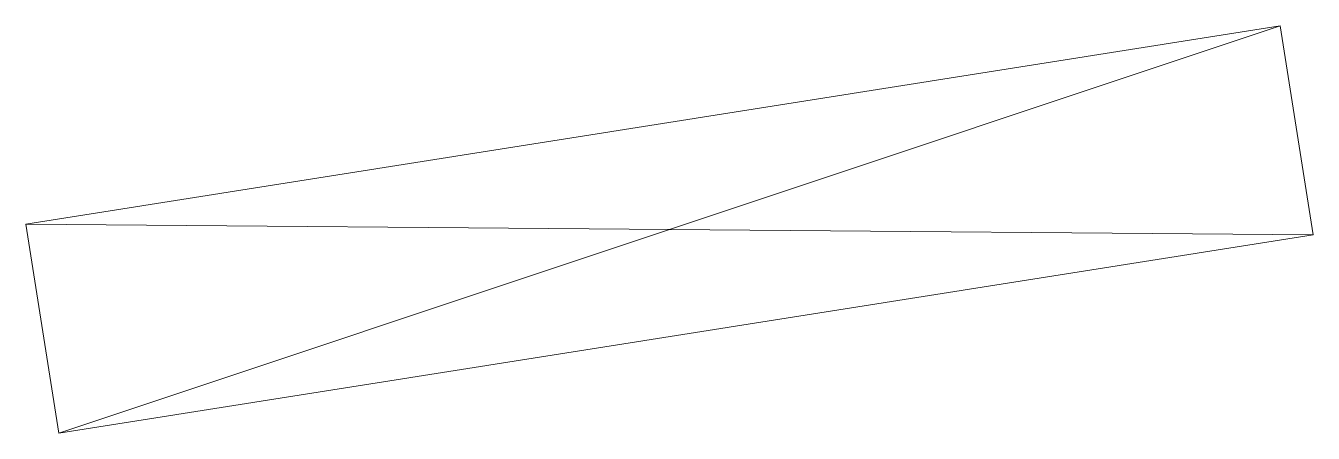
# Model space of a CAD drawing. Header units: metres. Extents: x -722.8 to -692.4, y -4.7 to 4.9.
import ezdxf

# ---------------------------------------------------------------- set-up
doc = ezdxf.new("R2010")
doc.units = ezdxf.units.M
doc.layers.add('A-DETL-GENF', color=92, linetype='Continuous', lineweight=18)

# ---------------------------------------------------------------- blocks, each defined once
blk = doc.blocks.new('31 glaslatblokje - generiek-278735-00_0 Basismaterialen')
at = {"layer": 'A-DETL-GENF'}
for p, q in [((-722.806, 0.245), (-693.176, 4.938)), ((-722.024, -4.693), (-693.176, 4.938)), ((-693.176, 4.938), (-692.393, 0)), ((-722.024, -4.693), (-722.806, 0.245)), ((-722.806, 0.245), (-692.393, 0)), ((-692.393, 0), (-722.024, -4.693))]:
    blk.add_line(p, q, dxfattribs=at)

msp = doc.modelspace()

# ---------------------------------------------------------------- block references
msp.add_blockref('31 glaslatblokje - generiek-278735-00_0 Basismaterialen', (0, 0))

doc.saveas('drawing.dxf')
